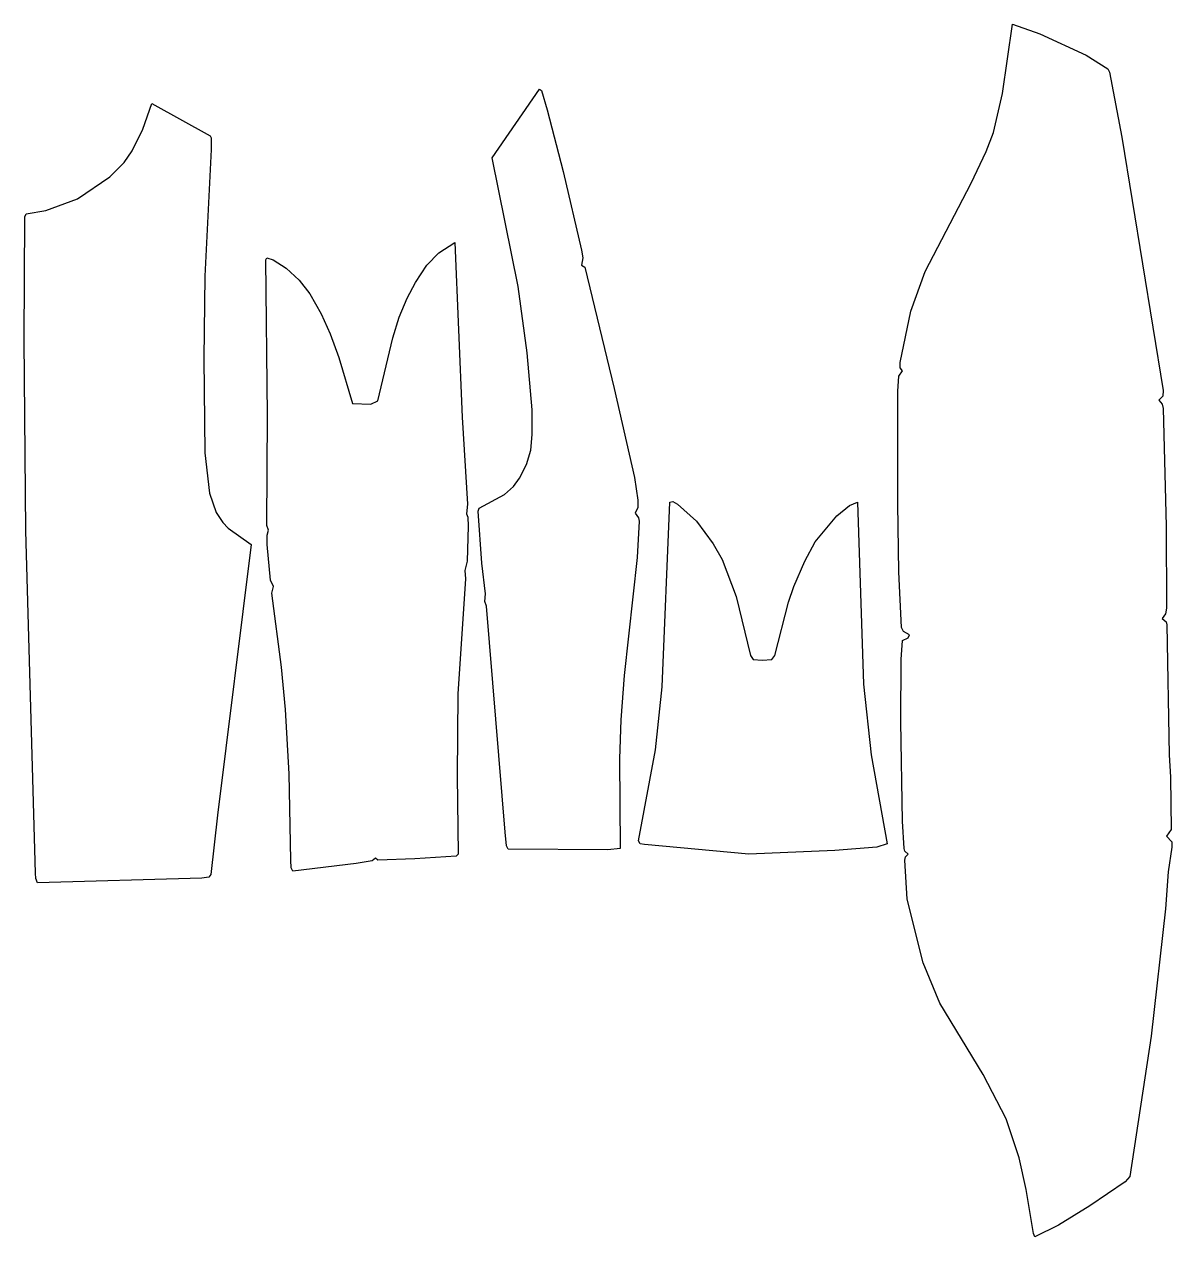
# Model space of a CAD drawing. Header units: metres. Extents: x 6 to 117, y 29 to 146.
import ezdxf

# ---------------------------------------------------------------- set-up
doc = ezdxf.new("R2010")
doc.units = ezdxf.units.M

msp = doc.modelspace()

# ---------------------------------------------------------------- linework, layer by layer
at = {"color": 6}
for points in [[(103.8, 28.84), (103.66, 29.17), (102.97, 33.4), (102.28, 36.44), (101.04, 40.2), (98.83, 44.49), (94.65, 51.35), (93.03, 55.25), (91.48, 61.39), (91.27, 65.15), (91.34, 65.48), (91.58, 65.74), (91.27, 66.01), (91.2, 66.27), (91.03, 68.91), (90.89, 78.48), (90.93, 84.49), (91.03, 86.34), (91.58, 86.6), (91.72, 86.86), (91.13, 87.19), (90.96, 87.59), (90.68, 92.94), (90.58, 99.47), (90.61, 110.36), (90.68, 111.82), (91.03, 112.34), (90.82, 112.61), (90.82, 113.14), (91.86, 118.09), (93.24, 121.91), (97.66, 130.43), (99.11, 133.47), (99.8, 135.31), (100.69, 139.08), (101.66, 145.74), (104.28, 144.82), (108.74, 142.77), (110.84, 141.45), (110.98, 141.12), (112.19, 134.85), (116.16, 110.43), (116.12, 109.9), (115.74, 109.5), (116.06, 109.11), (116.16, 108.71), (116.44, 97.36), (116.47, 89.44), (116.4, 88.91), (116.06, 88.45), (116.44, 88.12), (116.5, 87.85), (116.75, 75.31), (116.88, 73.14), (116.92, 68.12), (116.47, 67.46), (116.99, 66.93), (116.99, 66.4), (116.64, 64.03), (116.4, 60.46), (115.02, 48.18), (112.95, 34.65), (112.5, 34.13), (109.08, 31.82), (106.08, 29.97), (103.8, 28.84), (103.8, 28.84)], [(62.65, 66.14), (53.06, 66.2), (52.88, 66.53), (52.75, 67.85), (50.95, 89.64), (50.81, 90.1), (50.85, 90.83), (50.5, 93.8), (50.16, 98.81), (50.26, 99.08), (52.68, 100.4), (53.57, 101.19), (54.13, 101.98), (54.82, 103.3), (55.23, 104.69), (55.37, 106.2), (55.37, 108.58), (54.89, 114.06), (54.02, 120.46), (51.5, 132.87), (56.06, 139.47), (56.27, 139.34), (56.82, 137.49), (58.34, 131.55), (60.1, 123.96), (60.24, 123.23), (60.13, 122.51), (60.44, 122.31), (63.27, 110.63), (65.21, 102.05), (65.55, 99.87), (65.55, 99.14), (65.28, 98.61), (65.62, 98.15), (65.66, 97.82), (65.48, 94.32), (64.21, 82.97), (63.9, 78.68), (63.76, 74.92), (63.83, 66.27), (62.65, 66.14), (62.65, 66.14)], [(7.7, 62.97), (7.53, 63.37), (7.49, 63.89), (6.56, 96.9), (6.42, 115.31), (6.46, 127.19), (6.59, 127.46), (8.49, 127.79), (11.56, 128.91), (14.67, 131.02), (16.05, 132.41), (16.81, 133.53), (17.85, 135.64), (18.71, 138.09), (24.34, 134.98), (24.44, 134.79), (24.44, 133.66), (23.82, 121.45), (23.72, 113.53), (23.82, 104.42), (24.27, 100.53), (24.92, 98.68), (25.54, 97.69), (26.06, 97.16), (28.27, 95.58), (25.03, 69.5), (24.41, 63.76), (24.2, 63.5), (23.54, 63.43), (7.7, 62.97), (7.7, 62.97)], [(32.31, 64.09), (32.14, 64.42), (32.1, 65.15), (31.93, 73.47), (31.59, 79.67), (31.21, 83.76), (30.27, 90.89), (30.45, 91.55), (30.14, 92.15), (29.83, 95.58), (29.83, 96.5), (29.96, 96.96), (29.79, 97.43), (29.86, 108.05), (29.69, 123.04), (29.79, 123.23), (30.41, 123.04), (31.65, 122.24), (32.9, 121.06), (33.93, 119.74), (35.04, 117.82), (35.9, 115.91), (36.73, 113.6), (38.04, 109.17), (39.8, 109.11), (40.49, 109.44), (41.94, 115.51), (42.56, 117.49), (43.32, 119.34), (44.12, 120.86), (45.22, 122.51), (46.36, 123.7), (47.91, 124.69), (48.6, 107.85), (49.12, 99.47), (49.02, 98.55), (49.16, 98.22), (49.19, 97.36), (49.09, 93.99), (48.88, 93.07), (48.95, 92.28), (48.19, 81.19), (48.12, 73.27), (48.22, 65.74), (48.05, 65.54), (44.05, 65.28), (40.49, 65.15), (40.25, 65.35), (39.94, 65.08), (38.39, 64.82), (32.31, 64.09), (32.31, 64.09)], [(76.25, 65.74), (66.17, 66.67), (65.76, 66.73), (65.62, 67), (67.24, 75.78), (67.9, 81.85), (68.63, 99.67), (68.9, 99.74), (69.35, 99.47), (71.21, 97.82), (72.8, 95.64), (73.67, 94.13), (75.01, 90.56), (76.39, 84.88), (76.67, 84.49), (77.53, 84.42), (78.46, 84.49), (78.74, 84.88), (80.05, 90.03), (80.57, 91.55), (81.64, 93.99), (82.64, 95.84), (84.71, 98.35), (85.95, 99.34), (86.71, 99.67), (87.3, 82.11), (88.03, 75.31), (89.58, 66.73), (88.58, 66.4), (84.54, 66.07), (76.25, 65.74), (76.25, 65.74)]]:
    msp.add_lwpolyline(points, dxfattribs=at)

doc.saveas('drawing.dxf')
